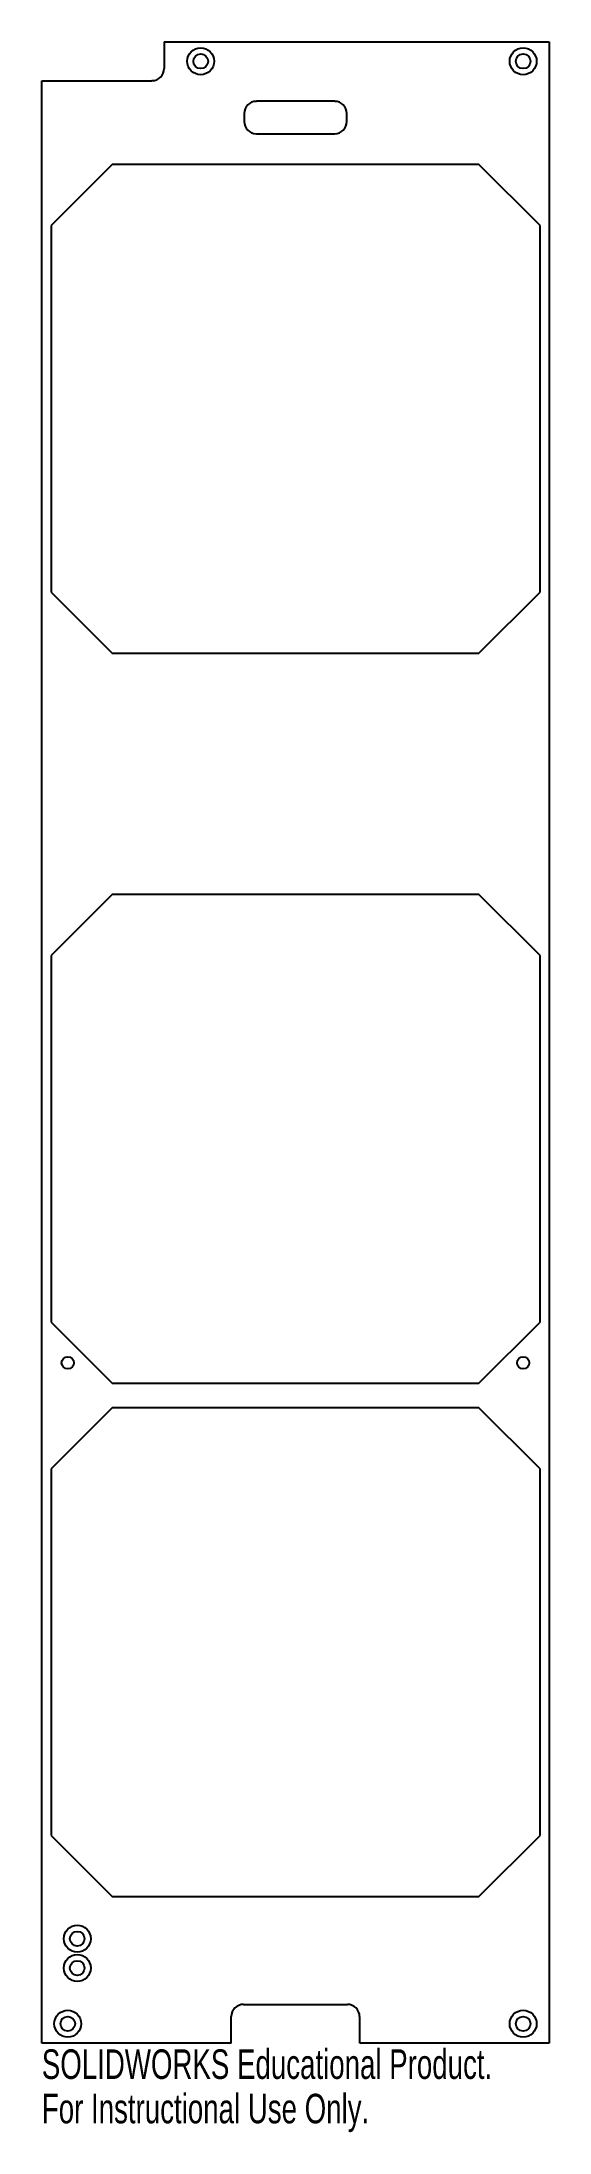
# Model space of a CAD drawing. Header units: inches. Extents: x -5.2 to -1.9, y -0.3 to 13.2.
import ezdxf

# ---------------------------------------------------------------- set-up
doc = ezdxf.new("R2010")
doc.units = ezdxf.units.IN
doc.header["$MEASUREMENT"] = 0
doc.styles.add('SLDTEXTSTYLE0', font='TXT', dxfattribs={"width": 0.7})

msp = doc.modelspace()

# ---------------------------------------------------------------- linework, layer by layer
at = {"color": 7, "linetype": 'Continuous', "lineweight": 25}
for p, q in [((-4.414, 13.173), (-4.414, 13.002)), ((-4.414, 13.173), (-1.933, 13.173)), ((-1.933, 13.173), (-1.933, 0.28)), ((-5.201, 0.28), (-5.201, 12.923)), ((-5.201, 12.923), (-4.492, 12.923)), ((-3.898, 12.711), (-3.898, 12.66)), ((-3.315, 12.79), (-3.819, 12.79)), ((-3.237, 12.66), (-3.237, 12.711)), ((-3.819, 12.581), (-3.315, 12.581)), ((-4.748, 12.384), (-5.142, 11.99)), ((-2.386, 12.384), (-4.748, 12.384)), ((-1.992, 11.99), (-2.386, 12.384)), ((-5.142, 11.99), (-5.142, 9.628)), ((-1.992, 9.628), (-1.992, 11.99)), ((-5.142, 9.628), (-4.748, 9.234)), ((-2.386, 9.234), (-1.992, 9.628)), ((-4.748, 9.234), (-2.386, 9.234)), ((-4.748, 7.681), (-5.142, 7.288)), ((-2.386, 7.681), (-4.748, 7.681)), ((-1.992, 7.288), (-2.386, 7.681)), ((-5.142, 7.288), (-5.142, 4.925)), ((-1.992, 4.925), (-1.992, 7.288)), ((-5.142, 4.925), (-4.748, 4.532)), ((-2.386, 4.532), (-1.992, 4.925)), ((-4.748, 4.532), (-2.386, 4.532)), ((-4.748, 4.374), (-5.142, 3.98)), ((-2.386, 4.374), (-4.748, 4.374)), ((-1.992, 3.98), (-2.386, 4.374)), ((-5.142, 3.98), (-5.142, 1.618)), ((-1.992, 1.618), (-1.992, 3.98)), ((-5.142, 1.618), (-4.748, 1.225)), ((-2.386, 1.225), (-1.992, 1.618)), ((-4.748, 1.225), (-2.386, 1.225)), ((-3.981, 0.28), (-3.981, 0.451)), ((-3.902, 0.53), (-3.233, 0.53)), ((-3.154, 0.28), (-3.154, 0.451)), ((-3.981, 0.28), (-5.201, 0.28)), ((-1.933, 0.28), (-3.154, 0.28))]:
    msp.add_line(p, q, dxfattribs=at)
for centre, radius in [((-4.178, 13.048), 0.0866), ((-4.178, 13.048), 0.0472), ((-2.101, 13.048), 0.0866), ((-2.101, 13.048), 0.0472), ((-5.034, 4.663), 0.0394), ((-2.101, 4.663), 0.0394), ((-4.973, 0.953), 0.0866), ((-4.973, 0.953), 0.0472), ((-4.973, 0.764), 0.0866), ((-4.973, 0.764), 0.0472), ((-5.034, 0.405), 0.0866), ((-5.034, 0.405), 0.0472), ((-2.101, 0.405), 0.0866), ((-2.101, 0.405), 0.0472)]:
    msp.add_circle(centre, radius, dxfattribs=at)
for centre, start, end in [((-4.492, 13.002), 270, 0), ((-3.819, 12.711), 90, 180), ((-3.819, 12.66), 180, 270), ((-3.315, 12.711), 0, 90), ((-3.315, 12.66), 270, 0), ((-3.902, 0.451), 90, 180), ((-3.233, 0.451), 0, 90)]:
    msp.add_arc(centre, 0.0787, start, end, dxfattribs=at)

# ---------------------------------------------------------------- texts
at = {"color": 7, "linetype": 'Continuous', "char_height": 0.1903, "attachment_point": 1, "style": 'SLDTEXTSTYLE0'}
for s, insert in [('SOLIDWORKS Educational Product.', (-5.201, 0.24)), ('For Instructional Use Only.', (-5.201, -0.046))]:
    msp.add_mtext(s, dxfattribs=dict(at, insert=insert))

doc.saveas('drawing.dxf')
